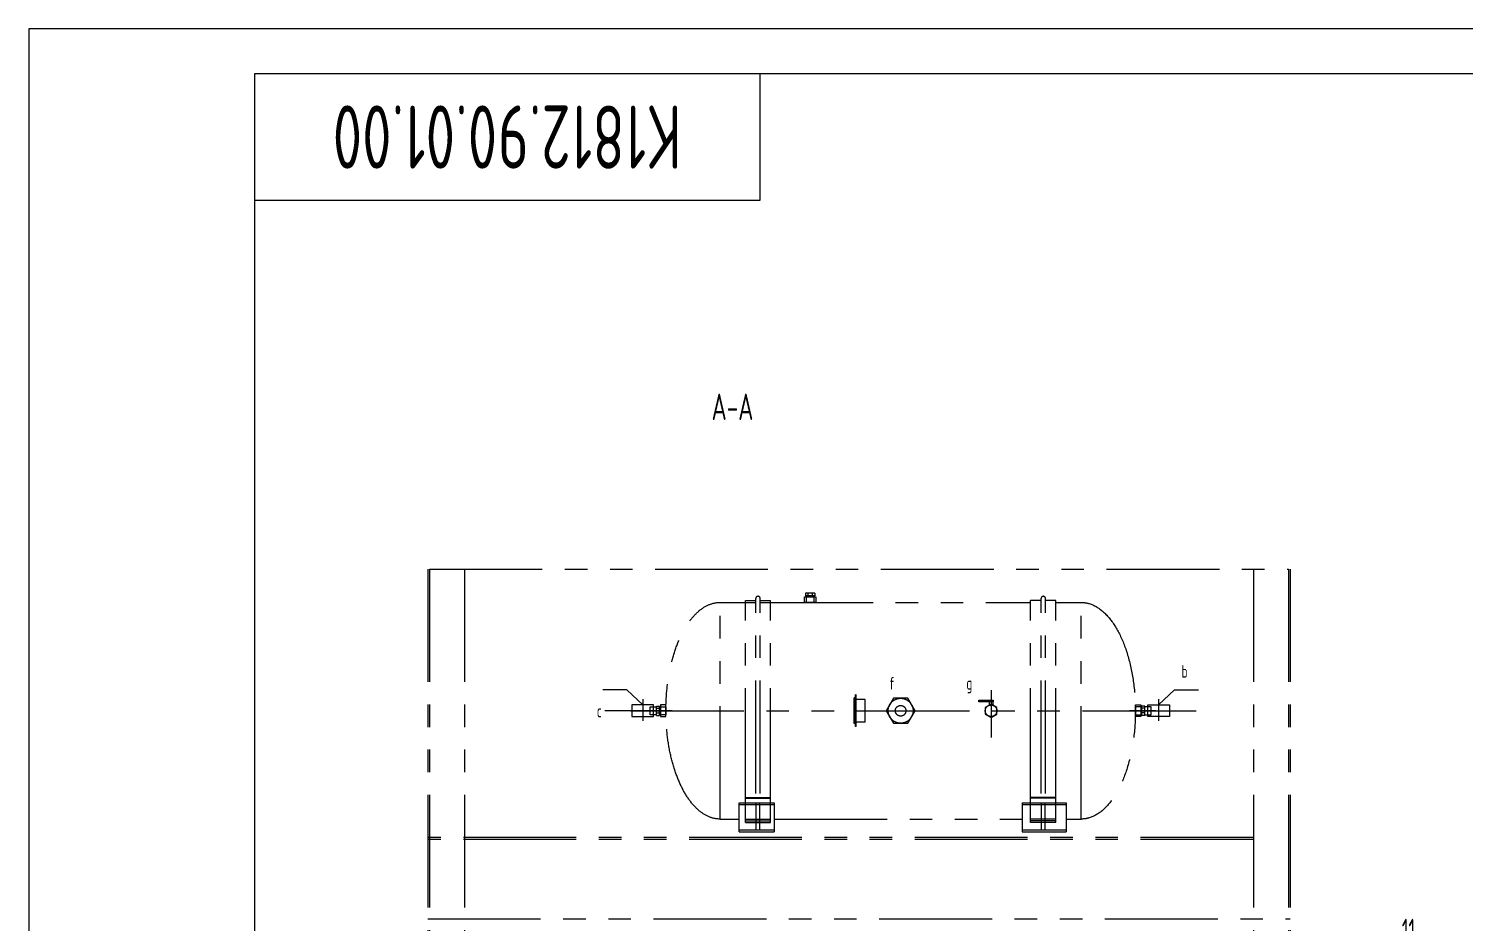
# Model space of a CAD drawing. Header units: millimetres. Extents: x 87 to 10587, y 0 to 7425.
# Drawn here: x 87 to 4062, y 4950 to 7425 of the extents above; entities that cross this region are included whole.
import ezdxf
from ezdxf.enums import TextEntityAlignment as Align

# ---------------------------------------------------------------- set-up
doc = ezdxf.new("R2010")
doc.units = ezdxf.units.MM
doc.header["$LTSCALE"] = 250
doc.linetypes.add('F', pattern=[0.75, 0.5, -0.25])
doc.linetypes.add('K', pattern=[2.5, 1.25, -0.25, 0.25, -0.25, 0.25, -0.25])
for name, color, linetype in [('01', 7, 'Continuous'), ('02', 1, 'Continuous'), ('04', 2, 'F'), ('07', 6, 'K'), ('11', 3, 'Continuous')]:
    doc.layers.add(name, color=color, linetype=linetype)
doc.styles.get("Standard").update_dxf_attribs({"font": 'isocp', "width": 0.707, "bigfont": 'intecad.shx'})

# ---------------------------------------------------------------- blocks, each defined once
blk = doc.blocks.new('*U130', base_point=(251.96, 168.31))
at = {"layer": '01'}
for p, q in [((251.96, 168.31), (251.96, 182.31)), ((195.96, 168.31), (251.96, 168.31))]:
    blk.add_line(p, q, dxfattribs=at)
blk = doc.blocks.new('*U131')
at = {"layer": '04'}
blk.add_blockref('*U130', (0, 0), dxfattribs=at)
blk = doc.blocks.new('*U132')
at = {"layer": '01'}
for points in [[(415, 292), (25, 292)], [(25, 292), (25, 5)]]:
    blk.add_lwpolyline(points, dxfattribs=at)
at = {"layer": '02'}
for points in [[(420, 297), (0, 297)], [(0, 297), (0, 0)]]:
    blk.add_lwpolyline(points, dxfattribs=at)

msp = doc.modelspace()

# ---------------------------------------------------------------- linework, layer by layer
at = {"layer": '07', "color": 6, "linetype": 'K'}
for p, q in [((1191.993, 5928.084), (1191.993, 2311.084)), ((1196.493, 5928.084), (1196.493, 2311.084)), ((1196.493, 5928.084), (3574.993, 5928.084)), ((1293.493, 5928.084), (1293.493, 2311.084)), ((3477.993, 5928.084), (3477.993, 2311.084)), ((3574.993, 5928.084), (3574.993, 2311.084)), ((3579.493, 5928.084), (3579.493, 2311.084)), ((2100.293, 5306.966), (2100.293, 5846.773)), ((2112.293, 5306.966), (2112.293, 5846.773)), ((2263.573, 5861.773), (2238.169, 5861.773)), ((2238.169, 5861.773), (2238.169, 5853.773)), ((2263.573, 5853.773), (2238.169, 5853.773)), ((2243.953, 5861.773), (2243.953, 5853.773)), ((2256.621, 5861.773), (2256.621, 5853.773)), ((2263.573, 5861.773), (2263.573, 5853.773)), ((2890.293, 5306.966), (2890.293, 5846.773)), ((2902.293, 5306.966), (2902.293, 5846.773)), ((2001.293, 5835.773), (2100.293, 5835.773)), ((2001.293, 5235.773), (2001.293, 5828.424)), ((2071.293, 5840.773), (2100.293, 5840.773)), ((2071.293, 5285.777), (2071.293, 5840.773)), ((2112.293, 5840.773), (2141.293, 5840.773)), ((2112.293, 5835.773), (2861.293, 5835.773)), ((2141.293, 5285.777), (2141.293, 5840.773)), ((2890.293, 5840.773), (2861.293, 5840.773)), ((2861.293, 5285.777), (2861.293, 5840.773)), ((2931.293, 5840.773), (2902.293, 5840.773)), ((2931.293, 5285.777), (2931.293, 5840.773)), ((2931.293, 5835.773), (3001.293, 5835.773)), ((3001.293, 5235.773), (3001.293, 5835.773)), ((1742.989, 5593.773), (1676.945, 5593.773)), ((1786.945, 5551.773), (1742.989, 5593.773)), ((1786.945, 5567.695), (1786.945, 5508.1)), ((2372.366, 5500.023), (2372.366, 5571.523)), ((2376.366, 5571.523), (2372.366, 5571.523)), ((2376.366, 5492.023), (2376.366, 5579.523)), ((2378.366, 5579.523), (2376.366, 5579.523)), ((2378.366, 5492.023), (2378.366, 5579.523)), ((2403.366, 5567.273), (2378.366, 5567.273)), ((2403.366, 5504.273), (2403.366, 5567.273)), ((2751.716, 5592.329), (2751.716, 5461.541)), ((3215.642, 5551.773), (3259.598, 5593.773)), ((3215.642, 5567.695), (3215.642, 5508.1)), ((3259.598, 5593.773), (3325.642, 5593.773)), ((1868.856, 5535.773), (1682.53, 5535.773)), ((1754.549, 5535.773), (3276.993, 5535.773)), ((1794.25, 5535.773), (1867.22, 5535.773)), ((1825.293, 5523.071), (1825.293, 5548.474)), ((1825.293, 5548.474), (1833.293, 5548.474)), ((1825.293, 5542.691), (1833.293, 5542.691)), ((1825.293, 5530.023), (1833.293, 5530.023)), ((1833.293, 5523.071), (1833.293, 5548.474)), ((3133.731, 5535.773), (3320.057, 5535.773)), ((3208.337, 5535.773), (3135.366, 5535.773)), ((3169.293, 5523.071), (3169.293, 5548.474)), ((3177.293, 5548.474), (3169.293, 5548.474)), ((3177.293, 5542.691), (3169.293, 5542.691)), ((3177.293, 5530.023), (3169.293, 5530.023)), ((3177.293, 5523.071), (3177.293, 5548.474)), ((1825.293, 5523.071), (1833.293, 5523.071)), ((2376.366, 5500.023), (2372.366, 5500.023)), ((2378.366, 5492.023), (2376.366, 5492.023)), ((2403.366, 5504.273), (2378.366, 5504.273)), ((3177.293, 5523.071), (3169.293, 5523.071)), ((2071.293, 5225.773), (2071.293, 5295.157)), ((2071.293, 5295.157), (2141.293, 5295.157)), ((2071.293, 5293.703), (2141.293, 5293.703)), ((2141.293, 5225.773), (2141.293, 5295.157)), ((2861.293, 5225.773), (2861.293, 5295.157)), ((2931.293, 5295.157), (2861.293, 5295.157)), ((2931.293, 5293.703), (2861.293, 5293.703)), ((2931.293, 5225.773), (2931.293, 5295.157)), ((2053.865, 5280.773), (2151.403, 5280.773)), ((2053.865, 5200.773), (2053.865, 5280.773)), ((2053.865, 5275.773), (2151.403, 5275.773)), ((2101.293, 5205.773), (2101.293, 5280.773)), ((2111.293, 5205.773), (2111.293, 5280.773)), ((2151.403, 5280.773), (2151.403, 5200.773)), ((2838.119, 5280.773), (2959.417, 5280.773)), ((2838.119, 5280.773), (2838.119, 5200.773)), ((2838.119, 5275.773), (2959.417, 5275.773)), ((2891.293, 5205.773), (2891.293, 5280.773)), ((2901.293, 5205.773), (2901.293, 5280.773)), ((2959.417, 5280.773), (2959.417, 5200.773)), ((2001.293, 5235.773), (2053.865, 5235.773)), ((2071.293, 5235.773), (2101.293, 5235.773)), ((2071.293, 5230.773), (2101.293, 5230.773)), ((2071.293, 5225.773), (2101.293, 5225.773)), ((2101.293, 5235.773), (2111.293, 5235.773)), ((2101.293, 5230.773), (2111.293, 5230.773)), ((2101.293, 5225.773), (2111.293, 5225.773)), ((2111.293, 5235.773), (2141.293, 5235.773)), ((2111.293, 5230.773), (2141.293, 5230.773)), ((2111.293, 5225.773), (2141.293, 5225.773)), ((2151.403, 5235.773), (2838.119, 5235.773)), ((2891.293, 5235.773), (2861.293, 5235.773)), ((2891.293, 5230.773), (2861.293, 5230.773)), ((2891.293, 5225.773), (2861.293, 5225.773)), ((2901.293, 5235.773), (2891.293, 5235.773)), ((2901.293, 5230.773), (2891.293, 5230.773)), ((2901.293, 5225.773), (2891.293, 5225.773)), ((2931.293, 5235.773), (2901.293, 5235.773)), ((2931.293, 5230.773), (2901.293, 5230.773)), ((2931.293, 5225.773), (2901.293, 5225.773)), ((2959.417, 5235.773), (3001.293, 5235.773)), ((3477.993, 5185.084), (1191.993, 5185.084)), ((3477.993, 5179.084), (1191.993, 5179.084)), ((2053.865, 5205.773), (2151.403, 5205.773)), ((2053.865, 5200.773), (2151.403, 5200.773)), ((2838.119, 5205.773), (2959.417, 5205.773)), ((2838.119, 5200.773), (2959.417, 5200.773)), ((1191.993, 4959.584), (3579.493, 4959.584))]:
    msp.add_line(p, q, dxfattribs=at)
for points in [[(2234.871, 5851.034), (2266.871, 5851.034), (2266.871, 5835.773), (2234.871, 5835.773)], [(2481.336, 5570.34), (2461.378, 5535.773), (2481.336, 5501.205), (2521.251, 5501.205), (2541.208, 5535.773), (2521.251, 5570.34)], [(1816.945, 5551.773), (1756.945, 5551.773), (1756.945, 5519.773), (1816.945, 5519.773)], [(1836.032, 5551.773), (1836.032, 5519.773), (1851.293, 5519.773), (1851.293, 5551.773)], [(2757.35, 5560.022), (2717.351, 5560.022), (2717.351, 5564.723), (2757.35, 5564.723)], [(2767.716, 5545.01), (2751.716, 5554.248), (2735.716, 5545.01), (2735.716, 5526.535), (2751.716, 5517.298), (2767.716, 5526.535)], [(2746.464, 5550.886), (2757.35, 5550.886), (2757.35, 5560.022), (2746.464, 5560.022)], [(3166.555, 5551.773), (3166.555, 5519.773), (3151.293, 5519.773), (3151.293, 5551.773)], [(3185.642, 5551.773), (3245.642, 5551.773), (3245.642, 5519.773), (3185.642, 5519.773)]]:
    msp.add_lwpolyline(points, close=True, dxfattribs=at)
for points in [[(2239.871, 5853.773), (2239.871, 5835.773), (2261.871, 5835.773), (2261.871, 5853.773)], [(1825.293, 5524.773), (1807.293, 5524.773), (1807.293, 5546.773), (1825.293, 5546.773)], [(1833.293, 5546.773), (1851.293, 5546.773), (1851.293, 5524.773), (1833.293, 5524.773)], [(3169.293, 5546.773), (3151.293, 5546.773), (3151.293, 5524.773), (3169.293, 5524.773)], [(3177.293, 5524.773), (3195.293, 5524.773), (3195.293, 5546.773), (3177.293, 5546.773)]]:
    msp.add_lwpolyline(points, dxfattribs=at)
for centre, radius in [((2501.293, 5535.773), 34.567), ((2501.293, 5535.773), 14.733), ((2751.716, 5535.773), 16)]:
    msp.add_circle(centre, radius, dxfattribs=at)
for centre in [(2106.293, 5846.773), (2896.293, 5846.773)]:
    msp.add_arc(centre, 6, 0, 180, dxfattribs=at)
at = {"layer": '07', "color": 6, "linetype": 'K', "extrusion": (0, 0, -1)}
for centre, start_param, end_param in [((2001.293, 5535.773), 0, 3.14159265), ((3001.293, 5535.773), 3.14159265, 6.28318531)]:
    msp.add_ellipse(centre, major_axis=(0, -300), ratio=0.5, start_param=start_param, end_param=end_param, dxfattribs=at)

# ---------------------------------------------------------------- block references
at = {"layer": '11', "xscale": 25, "yscale": 25, "zscale": 25}
msp.add_blockref('*U132', (86.857, 0), dxfattribs=at)
at = {"layer": '11', "xscale": 25, "yscale": 25}
msp.add_blockref('*U131', (2111.857, 6950), dxfattribs=at)

# ---------------------------------------------------------------- texts
at = {"layer": '07', "color": 6, "linetype": 'K', "width": 0.707}
for s, p in [('b', (3279.257, 5627.24)), ('f', (2470.018, 5594.467)), ('g', (2683.219, 5594.467)), ('c', (1660.074, 5517.429))]:
    msp.add_text(s, height=35, dxfattribs=at).set_placement(p)
at = {"layer": '11', "width": 0.693676}
msp.add_text('K1812.90.01.00', height=175, rotation=180, dxfattribs=at).set_placement((1894.959, 7212.5), (928.755, 7212.5), align=Align.FIT)
at = {"layer": '11', "width": 0.707}
msp.add_text('A-A', height=73.5, dxfattribs=at).set_placement((1977.777, 6318.975), align=Align.BOTTOM_LEFT)
at = {"layer": '11', "width": 0.582235}
msp.add_text('11', height=74.2462, dxfattribs=at).set_placement((3889.283, 4885.58), (3926.028, 4885.58), align=Align.FIT)

doc.saveas('drawing.dxf')
